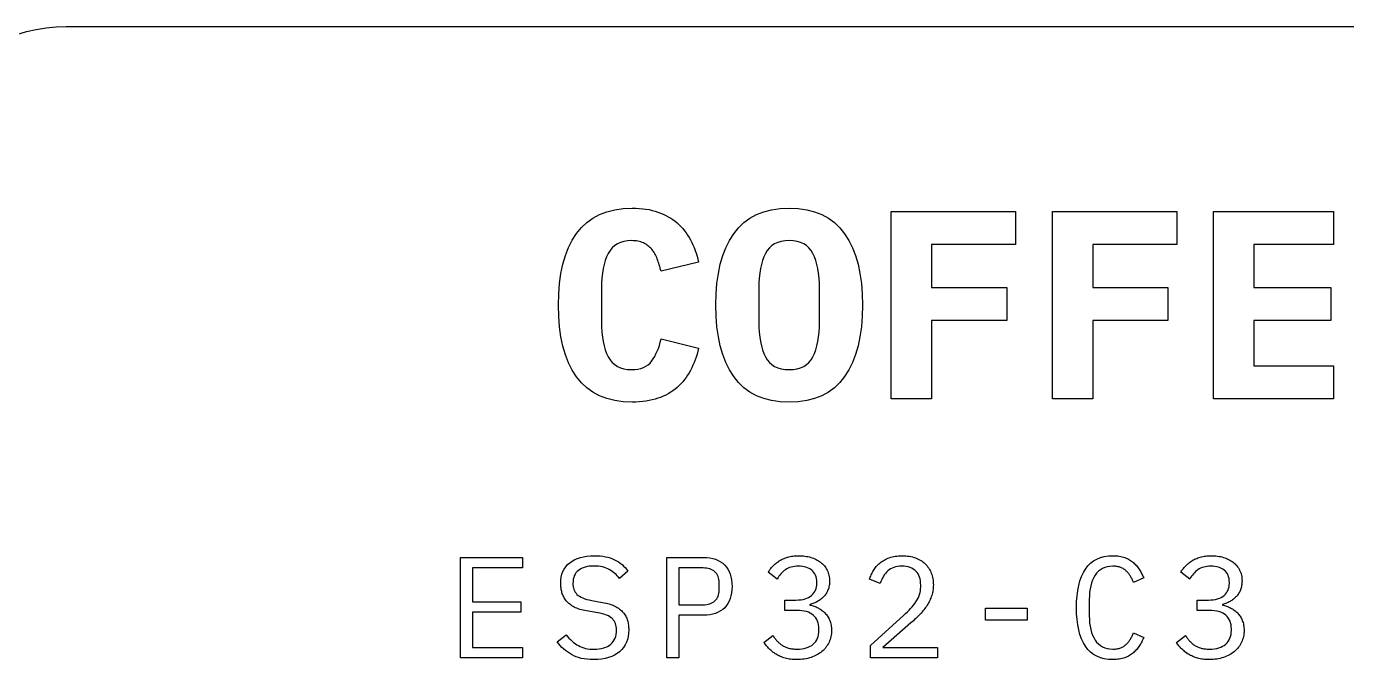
# Model space of a CAD drawing. Header units: metres. Extents: x 0 to 107, y 0 to 94.
# Drawn here: x 27.52 to 55.05, y 80.33 to 93.53 of the extents above; entities that cross this region are included whole.
import ezdxf

# ---------------------------------------------------------------- set-up
doc = ezdxf.new("R2010")
doc.units = ezdxf.units.M
doc.layers.add('ENGRAVE', color=7, linetype='Continuous')
doc.layers.add('OUTLINE', color=7, linetype='Continuous')

msp = doc.modelspace()

# ---------------------------------------------------------------- linework, layer by layer
at = {"layer": 'ENGRAVE'}
for points in [[(38.904, 86.366), (38.827, 86.519), (38.762, 86.685), (38.709, 86.865), (38.668, 87.058), (38.638, 87.265), (38.62, 87.486), (38.615, 87.72), (38.62, 87.954), (38.638, 88.174), (38.668, 88.381), (38.709, 88.574), (38.762, 88.754), (38.827, 88.92), (38.904, 89.073), (38.993, 89.212), (39.093, 89.336), (39.207, 89.444), (39.333, 89.535), (39.472, 89.609), (39.624, 89.667), (39.788, 89.708), (39.965, 89.733), (40.155, 89.741), (40.229, 89.74), (40.301, 89.736), (40.372, 89.73), (40.439, 89.721), (40.505, 89.71), (40.569, 89.696), (40.63, 89.679), (40.689, 89.66), (40.746, 89.639), (40.802, 89.616), (40.855, 89.59), (40.906, 89.563), (40.955, 89.534), (41.002, 89.502), (41.047, 89.469), (41.09, 89.433), (41.131, 89.396), (41.17, 89.357), (41.207, 89.316), (41.243, 89.272), (41.277, 89.227), (41.309, 89.18), (41.339, 89.131), (41.367, 89.081), (41.394, 89.028), (41.419, 88.974), (41.442, 88.918), (41.464, 88.861), (41.485, 88.802), (41.504, 88.741), (41.522, 88.679), (41.538, 88.616), (40.754, 88.425), (40.745, 88.46), (40.736, 88.494), (40.727, 88.527), (40.717, 88.56), (40.707, 88.592), (40.697, 88.623), (40.686, 88.653), (40.675, 88.683), (40.664, 88.712), (40.651, 88.74), (40.638, 88.766), (40.624, 88.792), (40.61, 88.817), (40.594, 88.84), (40.578, 88.863), (40.561, 88.885), (40.543, 88.905), (40.523, 88.924), (40.503, 88.942), (40.482, 88.959), (40.46, 88.975), (40.437, 88.99), (40.412, 89.004), (40.387, 89.016), (40.36, 89.027), (40.333, 89.037), (40.303, 89.045), (40.273, 89.052), (40.241, 89.057), (40.208, 89.061), (40.174, 89.063), (40.138, 89.064), (40.055, 89.06), (39.979, 89.047), (39.91, 89.026), (39.846, 88.997), (39.788, 88.96), (39.737, 88.914), (39.692, 88.86), (39.653, 88.798), (39.62, 88.728), (39.591, 88.652), (39.566, 88.57), (39.546, 88.481), (39.531, 88.385), (39.519, 88.284), (39.513, 88.176), (39.511, 88.061), (39.511, 87.378), (39.513, 87.264), (39.519, 87.156), (39.531, 87.054), (39.546, 86.959), (39.566, 86.87), (39.591, 86.788), (39.62, 86.711), (39.653, 86.642), (39.692, 86.579), (39.737, 86.525), (39.788, 86.48), (39.846, 86.442), (39.91, 86.413), (39.979, 86.392), (40.055, 86.38), (40.138, 86.376), (40.208, 86.379), (40.273, 86.387), (40.334, 86.401), (40.389, 86.421), (40.439, 86.446), (40.485, 86.477), (40.525, 86.513), (40.561, 86.555), (40.592, 86.601), (40.622, 86.651), (40.649, 86.704), (40.675, 86.759), (40.698, 86.818), (40.719, 86.88), (40.737, 86.946), (40.754, 87.014), (41.538, 86.824), (41.522, 86.76), (41.504, 86.698), (41.485, 86.638), (41.464, 86.579), (41.442, 86.521), (41.419, 86.466), (41.394, 86.412), (41.367, 86.359), (41.339, 86.308), (41.309, 86.259), (41.277, 86.212), (41.243, 86.166), (41.207, 86.123), (41.17, 86.081), (41.131, 86.041), (41.09, 86.003), (41.047, 85.967), (41.002, 85.934), (40.955, 85.902), (40.906, 85.872), (40.855, 85.845), (40.802, 85.82), (40.746, 85.797), (40.689, 85.777), (40.63, 85.758), (40.569, 85.742), (40.505, 85.729), (40.439, 85.718), (40.372, 85.709), (40.301, 85.703), (40.229, 85.699), (40.155, 85.698), (39.965, 85.706), (39.788, 85.731), (39.624, 85.773), (39.472, 85.83), (39.333, 85.905), (39.207, 85.996), (39.093, 86.103), (38.993, 86.227), (38.904, 86.366)], [(42.042, 86.689), (41.989, 86.869), (41.949, 87.061), (41.919, 87.268), (41.902, 87.487), (41.896, 87.72), (41.902, 87.953), (41.919, 88.172), (41.949, 88.378), (41.989, 88.571), (42.042, 88.751), (42.106, 88.917), (42.181, 89.07), (42.269, 89.209), (42.368, 89.334), (42.48, 89.442), (42.606, 89.534), (42.744, 89.608), (42.895, 89.667), (43.059, 89.708), (43.235, 89.733), (43.425, 89.741), (43.615, 89.733), (43.791, 89.708), (43.955, 89.667), (44.106, 89.608), (44.244, 89.534), (44.369, 89.442), (44.482, 89.334), (44.581, 89.209), (44.669, 89.07), (44.744, 88.917), (44.808, 88.751), (44.861, 88.571), (44.901, 88.378), (44.93, 88.172), (44.948, 87.953), (44.954, 87.72), (44.948, 87.487), (44.93, 87.268), (44.901, 87.061), (44.861, 86.869), (44.808, 86.689), (44.744, 86.523), (44.669, 86.37), (44.581, 86.23), (44.482, 86.105), (44.369, 85.997), (44.244, 85.906), (44.106, 85.831), (43.955, 85.773), (43.791, 85.731), (43.615, 85.706), (43.425, 85.698), (43.235, 85.706), (43.059, 85.731), (42.895, 85.773), (42.744, 85.831), (42.606, 85.906), (42.48, 85.997), (42.368, 86.105), (42.269, 86.23), (42.181, 86.37), (42.106, 86.523), (42.042, 86.689)], [(45.553, 85.765), (45.553, 89.674), (48.146, 89.674), (48.146, 88.985), (46.393, 88.985), (46.393, 88.089), (47.961, 88.089), (47.961, 87.401), (46.393, 87.401), (46.393, 85.765), (45.553, 85.765)], [(48.913, 85.765), (48.913, 89.674), (51.506, 89.674), (51.506, 88.985), (49.753, 88.985), (49.753, 88.089), (51.321, 88.089), (51.321, 87.401), (49.753, 87.401), (49.753, 85.765), (48.913, 85.765)], [(54.771, 86.454), (54.771, 85.765), (52.273, 85.765), (52.273, 89.674), (54.771, 89.674), (54.771, 88.985), (53.113, 88.985), (53.113, 88.089), (54.715, 88.089), (54.715, 87.401), (53.113, 87.401), (53.113, 86.454), (54.771, 86.454)], [(44.004, 86.871), (44.023, 86.96), (44.038, 87.056), (44.049, 87.159), (44.056, 87.268), (44.058, 87.384), (44.058, 88.061), (44.056, 88.176), (44.049, 88.284), (44.038, 88.385), (44.023, 88.481), (44.004, 88.57), (43.981, 88.652), (43.953, 88.728), (43.921, 88.798), (43.883, 88.86), (43.838, 88.914), (43.787, 88.96), (43.728, 88.997), (43.663, 89.026), (43.59, 89.047), (43.511, 89.06), (43.425, 89.064), (43.339, 89.06), (43.26, 89.047), (43.187, 89.026), (43.122, 88.997), (43.063, 88.96), (43.012, 88.914), (42.967, 88.86), (42.929, 88.798), (42.897, 88.728), (42.869, 88.652), (42.846, 88.57), (42.826, 88.481), (42.811, 88.385), (42.801, 88.284), (42.794, 88.176), (42.792, 88.061), (42.792, 87.378), (42.794, 87.264), (42.801, 87.156), (42.811, 87.054), (42.826, 86.959), (42.846, 86.87), (42.869, 86.788), (42.897, 86.711), (42.929, 86.642), (42.967, 86.579), (43.012, 86.525), (43.063, 86.48), (43.122, 86.442), (43.187, 86.413), (43.26, 86.392), (43.339, 86.38), (43.425, 86.376), (43.511, 86.38), (43.59, 86.392), (43.663, 86.413), (43.728, 86.442), (43.787, 86.48), (43.838, 86.525), (43.883, 86.579), (43.921, 86.642), (43.953, 86.712), (43.981, 86.788), (44.004, 86.871)], [(37.865, 80.365), (36.575, 80.365), (36.575, 82.459), (37.865, 82.459), (37.865, 82.24), (36.827, 82.24), (36.827, 81.535), (37.829, 81.535), (37.829, 81.316), (36.827, 81.316), (36.827, 80.584), (37.865, 80.584), (37.865, 80.365)], [(38.761, 80.519), (38.723, 80.551), (38.687, 80.585), (38.652, 80.621), (38.62, 80.659), (38.59, 80.698), (38.773, 80.848), (38.804, 80.811), (38.835, 80.777), (38.867, 80.745), (38.899, 80.715), (38.932, 80.688), (38.965, 80.663), (38.999, 80.64), (39.032, 80.62), (39.067, 80.603), (39.104, 80.588), (39.142, 80.575), (39.182, 80.564), (39.224, 80.556), (39.267, 80.55), (39.312, 80.547), (39.358, 80.545), (39.413, 80.547), (39.465, 80.552), (39.514, 80.56), (39.559, 80.572), (39.601, 80.586), (39.639, 80.604), (39.674, 80.626), (39.706, 80.65), (39.734, 80.678), (39.758, 80.708), (39.779, 80.741), (39.796, 80.776), (39.809, 80.814), (39.818, 80.855), (39.824, 80.898), (39.826, 80.944), (39.825, 80.982), (39.821, 81.017), (39.814, 81.05), (39.804, 81.08), (39.792, 81.109), (39.777, 81.136), (39.759, 81.16), (39.739, 81.183), (39.715, 81.203), (39.687, 81.223), (39.656, 81.24), (39.62, 81.256), (39.58, 81.27), (39.536, 81.283), (39.488, 81.295), (39.436, 81.304), (39.202, 81.343), (39.164, 81.351), (39.129, 81.359), (39.094, 81.367), (39.061, 81.377), (39.03, 81.388), (39, 81.399), (38.972, 81.411), (38.945, 81.424), (38.92, 81.438), (38.896, 81.453), (38.874, 81.468), (38.852, 81.484), (38.832, 81.501), (38.813, 81.518), (38.795, 81.536), (38.779, 81.555), (38.764, 81.574), (38.75, 81.594), (38.737, 81.614), (38.725, 81.635), (38.714, 81.656), (38.705, 81.678), (38.696, 81.7), (38.689, 81.723), (38.683, 81.746), (38.677, 81.769), (38.673, 81.793), (38.669, 81.816), (38.666, 81.84), (38.664, 81.864), (38.662, 81.889), (38.662, 81.913), (38.665, 81.983), (38.674, 82.049), (38.689, 82.11), (38.709, 82.166), (38.736, 82.218), (38.768, 82.266), (38.807, 82.309), (38.851, 82.348), (38.9, 82.383), (38.954, 82.413), (39.011, 82.438), (39.073, 82.459), (39.139, 82.475), (39.209, 82.486), (39.283, 82.493), (39.361, 82.495), (39.423, 82.494), (39.482, 82.49), (39.539, 82.484), (39.593, 82.474), (39.645, 82.463), (39.694, 82.448), (39.741, 82.431), (39.785, 82.411), (39.828, 82.389), (39.867, 82.365), (39.905, 82.339), (39.941, 82.31), (39.975, 82.279), (40.006, 82.247), (40.036, 82.212), (40.063, 82.174), (39.886, 82.021), (39.864, 82.049), (39.84, 82.076), (39.816, 82.101), (39.79, 82.125), (39.763, 82.147), (39.735, 82.169), (39.706, 82.189), (39.676, 82.207), (39.644, 82.224), (39.61, 82.239), (39.574, 82.251), (39.535, 82.261), (39.494, 82.269), (39.451, 82.275), (39.406, 82.278), (39.358, 82.279), (39.306, 82.278), (39.258, 82.274), (39.212, 82.267), (39.17, 82.257), (39.13, 82.244), (39.094, 82.229), (39.061, 82.21), (39.031, 82.189), (39.004, 82.165), (38.981, 82.139), (38.961, 82.109), (38.945, 82.077), (38.933, 82.042), (38.924, 82.004), (38.919, 81.963), (38.917, 81.919), (38.918, 81.885), (38.922, 81.852), (38.929, 81.821), (38.938, 81.791), (38.95, 81.764), (38.965, 81.737), (38.982, 81.713), (39.002, 81.69), (39.026, 81.669), (39.054, 81.649), (39.086, 81.63), (39.122, 81.614), (39.163, 81.599), (39.207, 81.585), (39.257, 81.573), (39.31, 81.562), (39.535, 81.523), (39.572, 81.516), (39.608, 81.508), (39.643, 81.499), (39.676, 81.49), (39.707, 81.479), (39.737, 81.468), (39.766, 81.455), (39.793, 81.442), (39.819, 81.429), (39.843, 81.414), (39.866, 81.399), (39.888, 81.383), (39.908, 81.367), (39.928, 81.35), (39.946, 81.332), (39.962, 81.313), (39.978, 81.294), (39.992, 81.275), (40.006, 81.255), (40.018, 81.234), (40.028, 81.213), (40.038, 81.191), (40.047, 81.168), (40.054, 81.145), (40.06, 81.122), (40.066, 81.098), (40.07, 81.074), (40.074, 81.05), (40.077, 81.026), (40.079, 81.001), (40.081, 80.976), (40.081, 80.95), (40.078, 80.88), (40.069, 80.813), (40.054, 80.75), (40.033, 80.691), (40.007, 80.636), (39.974, 80.585), (39.935, 80.538), (39.89, 80.494), (39.84, 80.456), (39.785, 80.422), (39.725, 80.394), (39.66, 80.371), (39.59, 80.353), (39.514, 80.34), (39.434, 80.332), (39.349, 80.329), (39.28, 80.331), (39.214, 80.336), (39.152, 80.344), (39.092, 80.355), (39.036, 80.37), (38.983, 80.388), (38.934, 80.409), (38.887, 80.433), (38.843, 80.46), (38.801, 80.488), (38.761, 80.519)], [(42.148, 82.213), (42.174, 82.163), (42.196, 82.11), (42.212, 82.052), (42.224, 81.991), (42.232, 81.926), (42.234, 81.856), (42.232, 81.787), (42.224, 81.722), (42.212, 81.66), (42.196, 81.603), (42.174, 81.549), (42.148, 81.5), (42.117, 81.454), (42.081, 81.412), (42.041, 81.375), (41.996, 81.343), (41.947, 81.315), (41.893, 81.293), (41.836, 81.276), (41.774, 81.263), (41.708, 81.256), (41.637, 81.253), (41.127, 81.253), (41.127, 80.365), (40.875, 80.365), (40.875, 82.459), (41.637, 82.459), (41.708, 82.457), (41.774, 82.449), (41.836, 82.437), (41.893, 82.42), (41.947, 82.397), (41.996, 82.37), (42.041, 82.338), (42.081, 82.3), (42.117, 82.259), (42.148, 82.213)], [(43.941, 81.721), (43.96, 81.75), (43.976, 81.78), (43.988, 81.812), (43.996, 81.846), (44.001, 81.882), (44.003, 81.919), (44.003, 81.94), (44.001, 81.981), (43.996, 82.019), (43.988, 82.055), (43.976, 82.087), (43.961, 82.118), (43.943, 82.145), (43.921, 82.17), (43.896, 82.192), (43.869, 82.212), (43.839, 82.229), (43.808, 82.244), (43.774, 82.255), (43.738, 82.265), (43.7, 82.271), (43.661, 82.275), (43.619, 82.276), (43.578, 82.275), (43.539, 82.272), (43.502, 82.266), (43.467, 82.258), (43.434, 82.248), (43.403, 82.235), (43.374, 82.22), (43.347, 82.203), (43.322, 82.184), (43.298, 82.163), (43.275, 82.141), (43.253, 82.118), (43.233, 82.093), (43.213, 82.066), (43.195, 82.039), (43.178, 82.009), (42.989, 82.153), (42.999, 82.169), (43.01, 82.185), (43.021, 82.2), (43.032, 82.216), (43.045, 82.232), (43.058, 82.247), (43.071, 82.262), (43.085, 82.278), (43.1, 82.293), (43.115, 82.308), (43.13, 82.322), (43.147, 82.336), (43.164, 82.349), (43.181, 82.363), (43.2, 82.375), (43.218, 82.387), (43.238, 82.399), (43.258, 82.41), (43.279, 82.421), (43.301, 82.431), (43.323, 82.44), (43.347, 82.449), (43.371, 82.458), (43.395, 82.465), (43.421, 82.472), (43.447, 82.478), (43.475, 82.484), (43.503, 82.488), (43.532, 82.491), (43.562, 82.493), (43.593, 82.495), (43.625, 82.495), (43.658, 82.495), (43.691, 82.493), (43.724, 82.491), (43.755, 82.487), (43.787, 82.482), (43.817, 82.476), (43.847, 82.469), (43.877, 82.461), (43.906, 82.452), (43.934, 82.442), (43.96, 82.43), (43.986, 82.418), (44.011, 82.405), (44.036, 82.391), (44.059, 82.375), (44.081, 82.359), (44.102, 82.342), (44.122, 82.323), (44.141, 82.304), (44.159, 82.283), (44.175, 82.262), (44.19, 82.24), (44.204, 82.217), (44.217, 82.192), (44.229, 82.167), (44.239, 82.141), (44.248, 82.114), (44.255, 82.087), (44.26, 82.058), (44.264, 82.029), (44.266, 81.998), (44.267, 81.967), (44.266, 81.942), (44.265, 81.918), (44.263, 81.894), (44.259, 81.871), (44.255, 81.848), (44.249, 81.826), (44.243, 81.805), (44.235, 81.784), (44.227, 81.764), (44.218, 81.745), (44.208, 81.727), (44.198, 81.709), (44.187, 81.691), (44.175, 81.675), (44.162, 81.659), (44.148, 81.643), (44.134, 81.629), (44.119, 81.614), (44.104, 81.601), (44.088, 81.588), (44.071, 81.575), (44.054, 81.563), (44.036, 81.552), (44.018, 81.541), (43.999, 81.531), (43.98, 81.522), (43.96, 81.513), (43.941, 81.505), (43.921, 81.497), (43.9, 81.49), (43.88, 81.484), (43.859, 81.478), (43.859, 81.466), (43.881, 81.462), (43.902, 81.456), (43.923, 81.45), (43.944, 81.443), (43.965, 81.435), (43.986, 81.427), (44.007, 81.418), (44.027, 81.408), (44.047, 81.397), (44.066, 81.386), (44.085, 81.374), (44.103, 81.361), (44.121, 81.348), (44.138, 81.334), (44.155, 81.319), (44.171, 81.303), (44.186, 81.286), (44.201, 81.269), (44.215, 81.251), (44.228, 81.232), (44.24, 81.212), (44.251, 81.191), (44.262, 81.169), (44.271, 81.147), (44.28, 81.124), (44.288, 81.1), (44.294, 81.075), (44.3, 81.049), (44.304, 81.023), (44.307, 80.995), (44.308, 80.967), (44.309, 80.938), (44.308, 80.905), (44.306, 80.872), (44.302, 80.84), (44.296, 80.809), (44.288, 80.778), (44.279, 80.749), (44.269, 80.719), (44.256, 80.691), (44.243, 80.663), (44.228, 80.637), (44.211, 80.611), (44.193, 80.587), (44.174, 80.563), (44.154, 80.541), (44.132, 80.519), (44.109, 80.499), (44.085, 80.48), (44.06, 80.461), (44.033, 80.444), (44.005, 80.428), (43.976, 80.413), (43.946, 80.399), (43.914, 80.386), (43.881, 80.374), (43.848, 80.364), (43.813, 80.355), (43.777, 80.347), (43.741, 80.341), (43.703, 80.336), (43.665, 80.332), (43.626, 80.33), (43.586, 80.329), (43.552, 80.33), (43.519, 80.331), (43.487, 80.334), (43.456, 80.337), (43.426, 80.341), (43.397, 80.346), (43.369, 80.352), (43.341, 80.359), (43.315, 80.367), (43.29, 80.376), (43.265, 80.385), (43.241, 80.395), (43.218, 80.405), (43.195, 80.416), (43.173, 80.428), (43.152, 80.44), (43.132, 80.453), (43.113, 80.467), (43.094, 80.48), (43.075, 80.494), (43.058, 80.509), (43.041, 80.524), (43.024, 80.539), (43.008, 80.554), (42.993, 80.57), (42.979, 80.586), (42.964, 80.602), (42.95, 80.619), (42.937, 80.635), (42.924, 80.652), (42.911, 80.669), (42.899, 80.686), (43.088, 80.83), (43.099, 80.815), (43.109, 80.8), (43.12, 80.785), (43.131, 80.77), (43.142, 80.756), (43.153, 80.743), (43.164, 80.729), (43.175, 80.716), (43.186, 80.704), (43.198, 80.692), (43.211, 80.68), (43.223, 80.669), (43.236, 80.658), (43.25, 80.647), (43.264, 80.637), (43.278, 80.628), (43.293, 80.619), (43.309, 80.61), (43.325, 80.602), (43.341, 80.594), (43.358, 80.587), (43.375, 80.581), (43.393, 80.575), (43.412, 80.569), (43.431, 80.564), (43.451, 80.56), (43.472, 80.557), (43.493, 80.554), (43.515, 80.551), (43.538, 80.55), (43.562, 80.549), (43.586, 80.548), (43.64, 80.55), (43.69, 80.555), (43.738, 80.563), (43.782, 80.574), (43.823, 80.588), (43.861, 80.606), (43.895, 80.626), (43.926, 80.65), (43.954, 80.677), (43.978, 80.707), (43.999, 80.739), (44.015, 80.774), (44.028, 80.812), (44.038, 80.852), (44.043, 80.895), (44.045, 80.941), (44.045, 80.965), (44.043, 81.011), (44.038, 81.053), (44.029, 81.093), (44.016, 81.13), (44, 81.165), (43.98, 81.197), (43.957, 81.227), (43.929, 81.253), (43.899, 81.277), (43.864, 81.298), (43.827, 81.316), (43.785, 81.33), (43.74, 81.341), (43.691, 81.349), (43.639, 81.354), (43.583, 81.355), (43.334, 81.355), (43.334, 81.571), (43.565, 81.571), (43.618, 81.573), (43.668, 81.577), (43.714, 81.585), (43.757, 81.596), (43.796, 81.609), (43.832, 81.626), (43.864, 81.646), (43.893, 81.669), (43.919, 81.694), (43.941, 81.721)], [(46.069, 81.537), (46.092, 81.574), (46.112, 81.611), (46.129, 81.648), (46.143, 81.686), (46.154, 81.725), (46.162, 81.764), (46.166, 81.804), (46.168, 81.844), (46.168, 81.88), (46.166, 81.926), (46.162, 81.97), (46.154, 82.01), (46.143, 82.048), (46.129, 82.083), (46.112, 82.116), (46.092, 82.146), (46.069, 82.173), (46.043, 82.197), (46.013, 82.218), (45.981, 82.236), (45.946, 82.25), (45.908, 82.262), (45.866, 82.27), (45.822, 82.275), (45.775, 82.276), (45.728, 82.275), (45.684, 82.27), (45.643, 82.263), (45.605, 82.252), (45.57, 82.238), (45.537, 82.222), (45.507, 82.202), (45.479, 82.179), (45.454, 82.153), (45.431, 82.126), (45.409, 82.097), (45.389, 82.065), (45.371, 82.032), (45.354, 81.996), (45.339, 81.959), (45.325, 81.919), (45.1, 82.003), (45.108, 82.027), (45.116, 82.05), (45.126, 82.072), (45.136, 82.095), (45.146, 82.118), (45.158, 82.14), (45.17, 82.163), (45.182, 82.185), (45.196, 82.207), (45.21, 82.228), (45.226, 82.249), (45.242, 82.268), (45.259, 82.288), (45.277, 82.307), (45.296, 82.325), (45.316, 82.342), (45.337, 82.359), (45.359, 82.375), (45.382, 82.39), (45.406, 82.405), (45.431, 82.418), (45.457, 82.431), (45.484, 82.442), (45.512, 82.453), (45.542, 82.463), (45.573, 82.472), (45.604, 82.479), (45.637, 82.485), (45.671, 82.489), (45.707, 82.493), (45.743, 82.495), (45.781, 82.495), (45.819, 82.495), (45.857, 82.493), (45.893, 82.489), (45.928, 82.484), (45.962, 82.478), (45.996, 82.47), (46.028, 82.461), (46.058, 82.45), (46.088, 82.439), (46.117, 82.426), (46.144, 82.412), (46.17, 82.396), (46.195, 82.38), (46.219, 82.363), (46.241, 82.344), (46.262, 82.324), (46.282, 82.304), (46.301, 82.282), (46.319, 82.259), (46.335, 82.236), (46.35, 82.211), (46.364, 82.186), (46.377, 82.16), (46.388, 82.132), (46.399, 82.104), (46.407, 82.076), (46.415, 82.046), (46.421, 82.016), (46.426, 81.985), (46.429, 81.954), (46.431, 81.922), (46.432, 81.889), (46.431, 81.86), (46.43, 81.83), (46.427, 81.801), (46.423, 81.773), (46.418, 81.745), (46.413, 81.718), (46.406, 81.691), (46.397, 81.664), (46.388, 81.638), (46.379, 81.612), (46.368, 81.587), (46.356, 81.562), (46.344, 81.537), (46.331, 81.512), (46.316, 81.488), (46.301, 81.463), (46.286, 81.439), (46.269, 81.416), (46.252, 81.392), (46.234, 81.368), (46.215, 81.345), (46.196, 81.322), (46.175, 81.299), (46.154, 81.276), (46.133, 81.253), (46.11, 81.23), (46.088, 81.207), (46.064, 81.185), (46.04, 81.162), (46.015, 81.139), (45.99, 81.117), (45.964, 81.094), (45.379, 80.584), (46.516, 80.584), (46.516, 80.365), (45.118, 80.365), (45.118, 80.623), (45.817, 81.253), (45.854, 81.288), (45.89, 81.323), (45.924, 81.358), (45.956, 81.393), (45.987, 81.429), (46.016, 81.465), (46.043, 81.501), (46.069, 81.537)], [(49.488, 80.852), (49.462, 80.949), (49.441, 81.053), (49.427, 81.165), (49.418, 81.285), (49.415, 81.412), (49.418, 81.54), (49.427, 81.659), (49.441, 81.772), (49.462, 81.876), (49.488, 81.973), (49.52, 82.061), (49.559, 82.143), (49.602, 82.216), (49.652, 82.282), (49.708, 82.338), (49.771, 82.386), (49.839, 82.426), (49.914, 82.456), (49.994, 82.478), (50.081, 82.491), (50.174, 82.495), (50.209, 82.495), (50.244, 82.493), (50.276, 82.49), (50.308, 82.486), (50.339, 82.48), (50.368, 82.473), (50.396, 82.466), (50.423, 82.456), (50.449, 82.446), (50.474, 82.435), (50.497, 82.423), (50.52, 82.411), (50.542, 82.397), (50.564, 82.383), (50.584, 82.367), (50.603, 82.351), (50.621, 82.335), (50.639, 82.317), (50.656, 82.3), (50.672, 82.281), (50.687, 82.262), (50.702, 82.243), (50.716, 82.223), (50.729, 82.203), (50.742, 82.182), (50.754, 82.162), (50.766, 82.141), (50.777, 82.12), (50.788, 82.099), (50.799, 82.078), (50.809, 82.057), (50.819, 82.036), (50.603, 81.937), (50.596, 81.955), (50.589, 81.971), (50.581, 81.988), (50.574, 82.004), (50.566, 82.021), (50.557, 82.037), (50.549, 82.052), (50.54, 82.068), (50.531, 82.083), (50.521, 82.098), (50.511, 82.112), (50.501, 82.126), (50.49, 82.139), (50.478, 82.152), (50.467, 82.164), (50.454, 82.176), (50.442, 82.187), (50.429, 82.198), (50.415, 82.208), (50.4, 82.217), (50.386, 82.226), (50.37, 82.235), (50.354, 82.242), (50.337, 82.249), (50.32, 82.256), (50.302, 82.261), (50.283, 82.266), (50.263, 82.27), (50.242, 82.273), (50.22, 82.275), (50.198, 82.276), (50.174, 82.276), (50.114, 82.273), (50.057, 82.265), (50.005, 82.25), (49.957, 82.229), (49.913, 82.203), (49.872, 82.17), (49.836, 82.132), (49.803, 82.087), (49.775, 82.038), (49.75, 81.985), (49.729, 81.928), (49.712, 81.867), (49.699, 81.802), (49.69, 81.733), (49.684, 81.66), (49.682, 81.583), (49.682, 81.241), (49.684, 81.165), (49.69, 81.092), (49.699, 81.023), (49.712, 80.958), (49.729, 80.897), (49.75, 80.84), (49.775, 80.787), (49.803, 80.737), (49.836, 80.693), (49.872, 80.655), (49.913, 80.622), (49.957, 80.596), (50.005, 80.575), (50.057, 80.56), (50.114, 80.551), (50.174, 80.548), (50.198, 80.549), (50.22, 80.55), (50.242, 80.552), (50.263, 80.555), (50.283, 80.559), (50.302, 80.564), (50.32, 80.569), (50.337, 80.575), (50.354, 80.582), (50.37, 80.59), (50.386, 80.598), (50.4, 80.607), (50.415, 80.617), (50.429, 80.627), (50.442, 80.638), (50.454, 80.649), (50.467, 80.661), (50.478, 80.673), (50.49, 80.686), (50.501, 80.699), (50.511, 80.713), (50.521, 80.727), (50.531, 80.742), (50.54, 80.757), (50.549, 80.772), (50.557, 80.788), (50.566, 80.804), (50.574, 80.82), (50.581, 80.837), (50.589, 80.853), (50.596, 80.87), (50.603, 80.887), (50.819, 80.788), (50.809, 80.767), (50.799, 80.745), (50.788, 80.724), (50.777, 80.703), (50.766, 80.682), (50.754, 80.661), (50.742, 80.641), (50.729, 80.62), (50.716, 80.6), (50.702, 80.581), (50.687, 80.562), (50.672, 80.543), (50.656, 80.525), (50.639, 80.507), (50.621, 80.49), (50.603, 80.473), (50.584, 80.457), (50.564, 80.442), (50.542, 80.428), (50.52, 80.414), (50.497, 80.401), (50.474, 80.39), (50.449, 80.379), (50.423, 80.368), (50.396, 80.359), (50.368, 80.351), (50.339, 80.345), (50.308, 80.339), (50.276, 80.335), (50.244, 80.332), (50.209, 80.33), (50.174, 80.329), (50.081, 80.334), (49.994, 80.347), (49.914, 80.369), (49.839, 80.399), (49.771, 80.438), (49.708, 80.486), (49.652, 80.543), (49.602, 80.608), (49.559, 80.682), (49.52, 80.763), (49.488, 80.852)], [(52.56, 81.75), (52.576, 81.78), (52.588, 81.812), (52.596, 81.846), (52.601, 81.882), (52.603, 81.919), (52.603, 81.94), (52.601, 81.981), (52.596, 82.019), (52.588, 82.055), (52.576, 82.087), (52.561, 82.118), (52.543, 82.145), (52.521, 82.17), (52.496, 82.192), (52.469, 82.212), (52.439, 82.229), (52.408, 82.244), (52.374, 82.255), (52.338, 82.265), (52.3, 82.271), (52.261, 82.275), (52.219, 82.276), (52.178, 82.275), (52.139, 82.272), (52.102, 82.266), (52.067, 82.258), (52.034, 82.248), (52.003, 82.235), (51.974, 82.22), (51.947, 82.203), (51.922, 82.184), (51.898, 82.163), (51.875, 82.141), (51.853, 82.118), (51.833, 82.093), (51.813, 82.066), (51.795, 82.039), (51.778, 82.009), (51.589, 82.153), (51.599, 82.169), (51.61, 82.185), (51.621, 82.2), (51.632, 82.216), (51.645, 82.232), (51.658, 82.247), (51.671, 82.262), (51.685, 82.278), (51.7, 82.293), (51.715, 82.308), (51.73, 82.322), (51.747, 82.336), (51.764, 82.349), (51.781, 82.363), (51.8, 82.375), (51.818, 82.387), (51.838, 82.399), (51.858, 82.41), (51.879, 82.421), (51.901, 82.431), (51.923, 82.44), (51.947, 82.449), (51.971, 82.458), (51.995, 82.465), (52.021, 82.472), (52.047, 82.478), (52.075, 82.484), (52.103, 82.488), (52.132, 82.491), (52.162, 82.493), (52.193, 82.495), (52.225, 82.495), (52.258, 82.495), (52.291, 82.493), (52.324, 82.491), (52.355, 82.487), (52.387, 82.482), (52.417, 82.476), (52.447, 82.469), (52.477, 82.461), (52.506, 82.452), (52.534, 82.442), (52.56, 82.43), (52.586, 82.418), (52.611, 82.405), (52.636, 82.391), (52.659, 82.375), (52.681, 82.359), (52.702, 82.342), (52.722, 82.323), (52.741, 82.304), (52.759, 82.283), (52.775, 82.262), (52.79, 82.24), (52.804, 82.217), (52.817, 82.192), (52.829, 82.167), (52.839, 82.141), (52.848, 82.114), (52.855, 82.087), (52.86, 82.058), (52.864, 82.029), (52.866, 81.998), (52.867, 81.967), (52.866, 81.942), (52.865, 81.918), (52.863, 81.894), (52.859, 81.871), (52.855, 81.848), (52.849, 81.826), (52.843, 81.805), (52.835, 81.784), (52.827, 81.764), (52.818, 81.745), (52.808, 81.727), (52.798, 81.709), (52.787, 81.691), (52.775, 81.675), (52.762, 81.659), (52.748, 81.643), (52.734, 81.629), (52.719, 81.614), (52.704, 81.601), (52.688, 81.588), (52.671, 81.575), (52.654, 81.563), (52.636, 81.552), (52.618, 81.541), (52.599, 81.531), (52.58, 81.522), (52.56, 81.513), (52.541, 81.505), (52.521, 81.497), (52.5, 81.49), (52.48, 81.484), (52.459, 81.478), (52.459, 81.466), (52.481, 81.462), (52.502, 81.456), (52.523, 81.45), (52.544, 81.443), (52.565, 81.435), (52.586, 81.427), (52.607, 81.418), (52.627, 81.408), (52.647, 81.397), (52.666, 81.386), (52.685, 81.374), (52.703, 81.361), (52.721, 81.348), (52.738, 81.334), (52.755, 81.319), (52.771, 81.303), (52.786, 81.286), (52.801, 81.269), (52.815, 81.251), (52.828, 81.232), (52.84, 81.212), (52.851, 81.191), (52.862, 81.169), (52.871, 81.147), (52.88, 81.124), (52.888, 81.1), (52.894, 81.075), (52.9, 81.049), (52.904, 81.023), (52.907, 80.995), (52.908, 80.967), (52.909, 80.938), (52.908, 80.905), (52.906, 80.872), (52.902, 80.84), (52.896, 80.809), (52.888, 80.778), (52.879, 80.749), (52.869, 80.719), (52.856, 80.691), (52.843, 80.663), (52.828, 80.637), (52.811, 80.611), (52.793, 80.587), (52.774, 80.563), (52.754, 80.541), (52.732, 80.519), (52.709, 80.499), (52.685, 80.48), (52.66, 80.461), (52.633, 80.444), (52.605, 80.428), (52.576, 80.413), (52.546, 80.399), (52.514, 80.386), (52.481, 80.374), (52.448, 80.364), (52.413, 80.355), (52.377, 80.347), (52.341, 80.341), (52.303, 80.336), (52.265, 80.332), (52.226, 80.33), (52.186, 80.329), (52.152, 80.33), (52.119, 80.331), (52.087, 80.334), (52.056, 80.337), (52.026, 80.341), (51.997, 80.346), (51.969, 80.352), (51.941, 80.359), (51.915, 80.367), (51.89, 80.376), (51.865, 80.385), (51.841, 80.395), (51.818, 80.405), (51.795, 80.416), (51.773, 80.428), (51.752, 80.44), (51.732, 80.453), (51.713, 80.467), (51.694, 80.48), (51.675, 80.494), (51.658, 80.509), (51.641, 80.524), (51.624, 80.539), (51.608, 80.554), (51.593, 80.57), (51.579, 80.586), (51.564, 80.602), (51.55, 80.619), (51.537, 80.635), (51.524, 80.652), (51.511, 80.669), (51.499, 80.686), (51.688, 80.83), (51.699, 80.815), (51.709, 80.8), (51.72, 80.785), (51.731, 80.77), (51.742, 80.756), (51.753, 80.743), (51.764, 80.729), (51.775, 80.716), (51.786, 80.704), (51.798, 80.692), (51.811, 80.68), (51.823, 80.669), (51.836, 80.658), (51.85, 80.647), (51.864, 80.637), (51.878, 80.628), (51.893, 80.619), (51.909, 80.61), (51.925, 80.602), (51.941, 80.594), (51.958, 80.587), (51.975, 80.581), (51.993, 80.575), (52.012, 80.569), (52.031, 80.564), (52.051, 80.56), (52.072, 80.557), (52.093, 80.554), (52.115, 80.551), (52.138, 80.55), (52.162, 80.549), (52.186, 80.548), (52.24, 80.55), (52.29, 80.555), (52.338, 80.563), (52.382, 80.574), (52.423, 80.588), (52.461, 80.606), (52.495, 80.626), (52.526, 80.65), (52.554, 80.677), (52.578, 80.707), (52.599, 80.739), (52.615, 80.774), (52.628, 80.812), (52.638, 80.852), (52.643, 80.895), (52.645, 80.941), (52.645, 80.965), (52.643, 81.011), (52.638, 81.053), (52.629, 81.093), (52.616, 81.13), (52.6, 81.165), (52.58, 81.197), (52.557, 81.227), (52.529, 81.253), (52.499, 81.277), (52.464, 81.298), (52.427, 81.316), (52.385, 81.33), (52.34, 81.341), (52.291, 81.349), (52.239, 81.354), (52.183, 81.355), (51.934, 81.355), (51.934, 81.571), (52.165, 81.571), (52.218, 81.573), (52.268, 81.577), (52.314, 81.585), (52.357, 81.596), (52.396, 81.609), (52.432, 81.626), (52.464, 81.646), (52.493, 81.669), (52.519, 81.694), (52.541, 81.721), (52.56, 81.75)], [(41.932, 81.621), (41.945, 81.648), (41.955, 81.678), (41.961, 81.709), (41.966, 81.743), (41.967, 81.778), (41.967, 81.934), (41.966, 81.97), (41.961, 82.004), (41.955, 82.035), (41.945, 82.064), (41.932, 82.092), (41.917, 82.117), (41.899, 82.14), (41.878, 82.161), (41.855, 82.18), (41.83, 82.196), (41.802, 82.209), (41.772, 82.22), (41.74, 82.229), (41.706, 82.235), (41.67, 82.239), (41.631, 82.24), (41.127, 82.24), (41.127, 81.472), (41.631, 81.472), (41.67, 81.474), (41.706, 81.477), (41.74, 81.484), (41.772, 81.492), (41.802, 81.503), (41.83, 81.517), (41.855, 81.533), (41.878, 81.552), (41.899, 81.573), (41.917, 81.596), (41.932, 81.621)], [(48.39, 81.403), (48.39, 81.151), (47.52, 81.151), (47.52, 81.403), (48.39, 81.403)]]:
    msp.add_lwpolyline(points, close=True, dxfattribs=at)
at = {"layer": 'OUTLINE'}
msp.add_lwpolyline([(27.324, 93.361), (27.524, 93.422), (27.728, 93.469), (27.935, 93.503), (28.143, 93.524), (28.352, 93.531), (78.657, 93.531)], dxfattribs=at)

doc.saveas('drawing.dxf')
